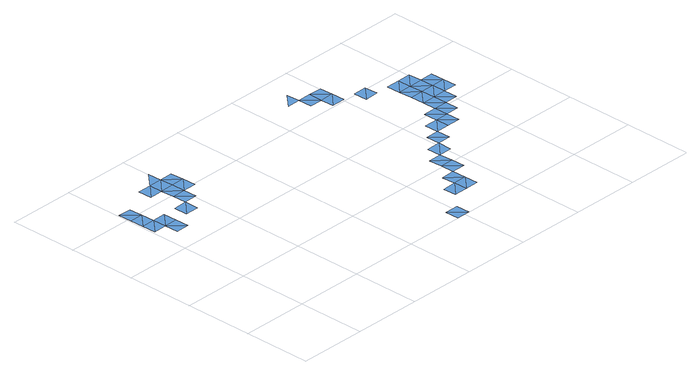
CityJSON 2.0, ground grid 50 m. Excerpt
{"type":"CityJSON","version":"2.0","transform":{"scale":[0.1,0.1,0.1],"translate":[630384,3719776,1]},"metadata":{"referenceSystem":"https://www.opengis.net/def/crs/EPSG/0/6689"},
"CityObjects":{
"waterbody1":{"type":"WaterBody","attributes":{"name":"福岡県津波浸水想定図","class":"1140","function":"2","WaterBodyTsunamiRiskAttribute.description":"1","WaterBodyTsunamiRiskAttribute.rank":"3"},"geometry":[{"type":"MultiSurface","lod":"1","boundaries":[[[0,1,2]],[[2,3,0]],[[4,5,6]],[[4,7,5]],[[8,9,10]],[[10,9,11]],[[12,13,14]],[[15,12,14]],[[15,16,17]],[[18,16,15]],[[16,19,20]],[[21,22,23]],[[24,25,23]],[[20,19,26]],[[25,27,23]],[[28,25,29]],[[26,30,31]],[[28,29,32]],[[30,26,33]],[[34,35,36]],[[35,37,38]],[[38,36,35]],[[37,35,39]]]}]},
"waterbody2":{"type":"WaterBody","attributes":{"name":"福岡県津波浸水想定図","class":"1140","function":"2","WaterBodyTsunamiRiskAttribute.description":"1","WaterBodyTsunamiRiskAttribute.rank":"1"},"geometry":[{"type":"MultiSurface","lod":"1","boundaries":[[[40,41,42]],[[40,1,41]],[[43,44,3]],[[1,0,41]],[[44,45,3]],[[42,41,46]],[[47,48,49]],[[49,50,47]],[[51,52,53]],[[53,52,54]],[[47,55,56]],[[57,54,56]],[[55,57,56]],[[54,58,53]],[[54,57,59]],[[54,59,58]],[[53,58,60]],[[57,61,59]],[[59,61,58]],[[57,62,61]],[[58,61,63]],[[10,11,64]],[[11,65,64]],[[66,13,67]],[[13,66,14]],[[27,25,28]],[[68,27,28]],[[69,30,33]],[[70,30,71]],[[71,30,69]],[[72,70,71]],[[72,71,73]],[[74,36,72]],[[72,73,74]],[[74,34,36]],[[75,76,37]],[[77,34,74]],[[75,37,39]],[[78,34,77]],[[35,34,79]],[[79,34,78]],[[80,75,39]],[[81,79,78]],[[39,82,80]],[[82,79,81]],[[78,83,81]],[[81,84,82]]]}]},
"waterbody3":{"type":"WaterBody","attributes":{"name":"福岡県津波浸水想定図","class":"1140","function":"2","WaterBodyTsunamiRiskAttribute.description":"1","WaterBodyTsunamiRiskAttribute.rank":"2"},"geometry":[{"type":"MultiSurface","lod":"1","boundaries":[[[3,85,0]],[[45,85,3]],[[86,10,64]],[[64,67,86]],[[87,88,89]],[[89,90,87]],[[79,39,35]],[[82,39,79]]]}]}
},
"vertices":[
[113,1377,9],[13,1375,9],[15,1275,9],[115,1277,9],[1540,4,9],[1438,102,9],[1440,2,9],[1538,104,9],[1634,306,10],[1636,206,10],[1734,308,10],[1736,208,10],[1828,610,10],[1830,510,10],[1930,512,10],[1928,612,9],[2026,714,11],[1926,712,9],[2028,614,9],[2126,716,11],[2024,814,11],[1805,1810,11],[1707,1708,13],[1807,1710,12],[1809,1610,11],[1908,1612,9],[2124,816,11],[1907,1712,12],[2009,1613,10],[1910,1512,10],[2222,918,11],[2122,916,12],[2010,1514,10],[2224,818,11],[2418,1121,11],[2416,1221,11],[2318,1119,12],[2314,1319,10],[2316,1219,11],[2414,1321,10],
[11,1475,10],[111,1477,8],[9,1575,10],[117,1177,9],[217,1179,9],[215,1279,8],[109,1577,8],[413,1383,10],[313,1381,9],[315,1281,9],[415,1283,9],[307,1681,10],[309,1581,10],[407,1683,9],[409,1583,10],[513,1385,10],[411,1483,10],[511,1485,10],[507,1684,10],[509,1585,10],[505,1784,9],[609,1586,11],[611,1486,11],[607,1686,9],[1834,310,10],[1836,210,9],[1932,412,10],[1832,410,10],[2007,1713,9],[2324,820,11],[2220,1018,11],[2322,920,11],[2320,1020,11],[2422,921,11],[2420,1021,11],[2412,1421,10],[2312,1419,10],[2520,1023,10],[2518,1123,11],[2516,1223,11],[2512,1423,10],[2616,1225,11],[2514,1323,11],[2618,1125,11],[2614,1325,11],
[213,1379,8],[1732,408,10],[2210,1517,8],[2110,1515,8],[2112,1416,8],[2212,1418,8]
]}
